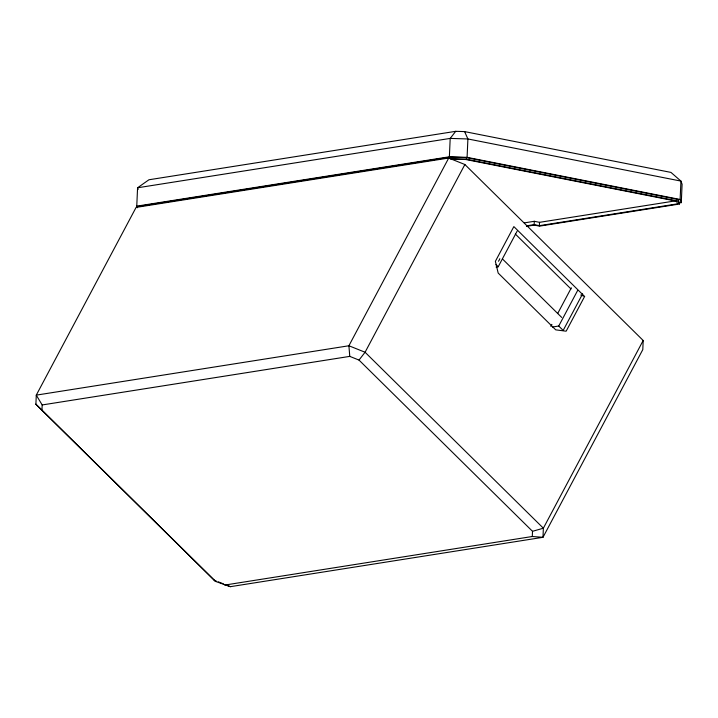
<?xml version="1.0" encoding="UTF-8"?>
<svg xmlns="http://www.w3.org/2000/svg" width="718" height="718" viewBox="0 0 718 718"><rect width="100%" height="100%" fill="white"/><g stroke="black" fill="none" stroke-linecap="round" stroke-linejoin="round"><path stroke-width="1.08" d="M35.9 404.225L36.277 395.133L136.097 207.403L448.723 158.032L464.887 164.521L643.184 340.485L642.807 349.585L542.987 537.306L230.361 586.678L215.463 581.383L35.9 404.225L215.463 581.383M41.958 410.149L42.174 404.952L36.277 395.133L348.903 345.762L365.076 352.242L543.364 528.206L542.987 537.306L532.289 536.508L224.689 585.08M532.289 536.508L532.514 531.311L359.009 360.077L349.774 356.379L42.174 404.952M137.335 207.744L136.761 206.156L137.578 187.775L148.94 179.769L455.724 131.322L464.591 131.6L670.962 172.41L680.942 181.089L682.1 184.266L681.283 202.647L679.075 202.997M136.761 206.156L449.378 156.793L450.195 138.403L455.724 131.322M679.381 204.038L678.393 199.55L466.467 157.646L450.24 157.134L450.168 158.714L466.395 159.225L678.322 201.13L679.381 204.038L539.532 226.125L534.309 225.093L526.59 226.305M466.395 159.225L466.467 157.646M681.283 202.647L680.125 199.478L467.086 157.35L467.903 138.96L464.591 131.6M526.393 225.865L534.138 224.635L534.291 221.297L539.523 222.338L676.598 200.69M534.138 224.635L539.371 225.676L539.523 222.338M678.322 201.13L678.393 199.55M680.125 199.478L680.942 181.089L467.903 138.96L450.195 138.403L137.578 187.775L138.152 189.364M448.723 158.032L348.903 345.762L349.774 356.379M464.887 164.521L365.076 352.242L359.009 360.077M496.111 267.078L498.211 266.746L517.131 231.16M550.841 326.367L551.9 324.392M557.68 313.515L571.34 287.819M552.42 327.022L558.73 326.026L577.649 290.449M582.621 293.841L563.172 330.415L558.73 326.026M584.623 296.453L566.152 331.195L555.723 329.849L498.175 273.055L495.375 261.343L513.846 226.601L584.623 296.453L580.754 295.026M643.184 340.485L543.364 528.206L532.514 531.311M138.592 206.344L450.24 157.134M524.328 222.876L534.291 221.297M539.371 225.676L677.559 203.849L676.589 201.211L465.776 159.522L451.021 159.055M449.378 156.793L467.086 157.35M214.197 580.189L216.217 581.006M218.236 581.813L223.289 583.842M225.308 584.649L230.361 586.678M515.318 234.032L570.981 288.968M502.636 259.135L561.709 317.437M495.994 264.556L498.211 266.746M499.8 258.686A6.381 2.998 -45.4 0 1 498.427 261.253"/></g></svg>
